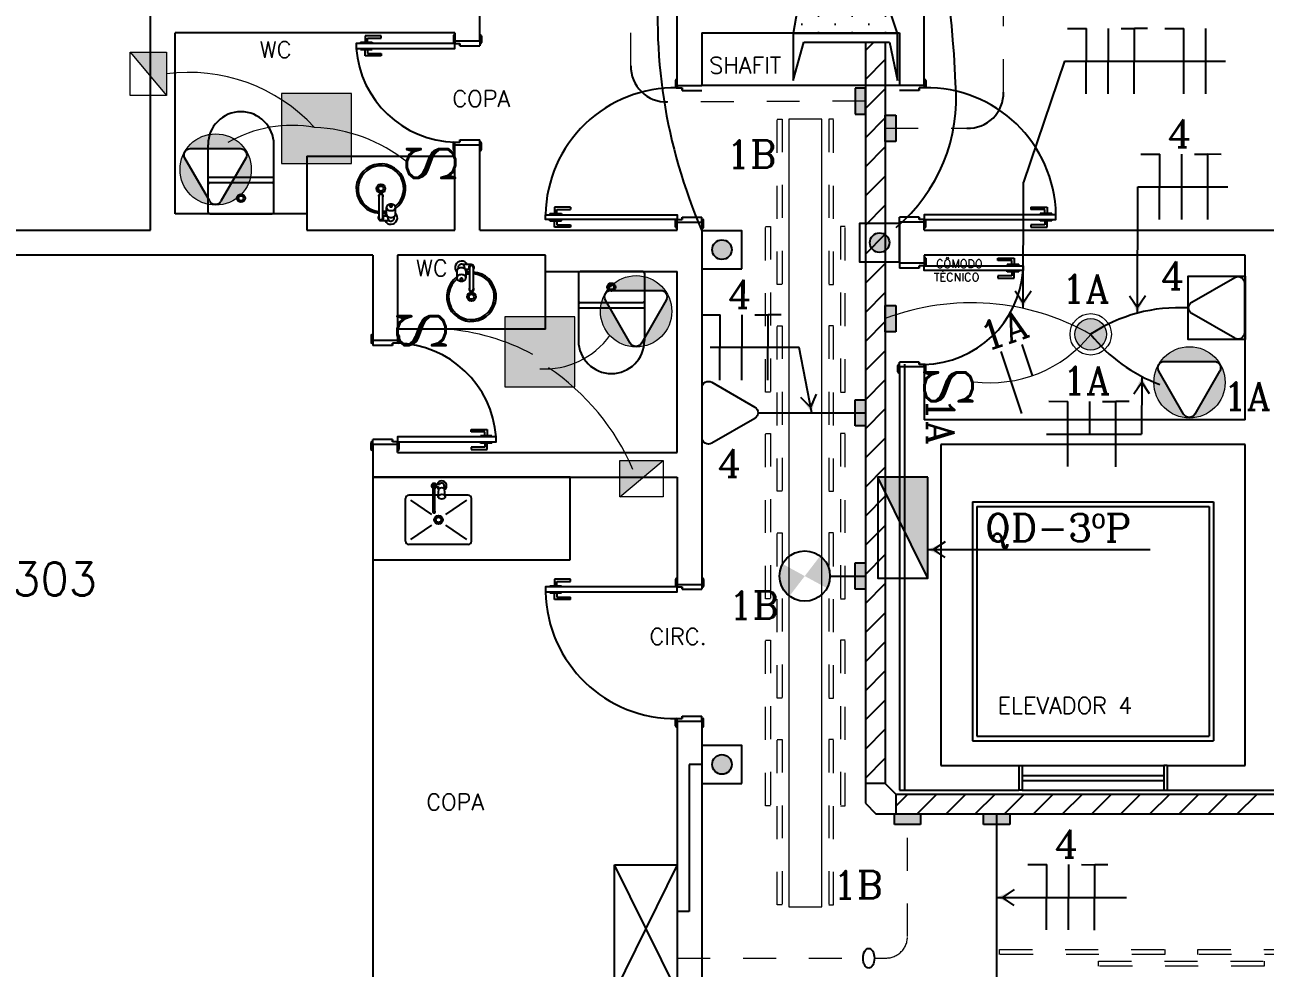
# Model space of a CAD drawing. Extents: x 544 to 914, y -40 to 56.
# Drawn here: x 550.81 to 554.577, y -4.566 to -1.702 of the extents above; entities that cross this region are included whole.
import ezdxf
from ezdxf.lldxf.tags import DXFTag

# ---------------------------------------------------------------- set-up
doc = ezdxf.new("R2010")
doc.units = 0
doc.header["$LTSCALE"] = 0.5
doc.header["$MEASUREMENT"] = 0
for name, pattern in [('CONTINU', [0]), ('DASHDOT2', [0.5, 0.25, -0.125, 0, -0.125]), ('HIDDEN', [0.375, 0.25, -0.125])]:
    doc.linetypes.add(name, pattern=pattern)
doc.layers.get('0').update_dxf_attribs({"linetype": 'CONTINUOUS'})
for name, color, linetype in [('A-01', 1, 'CONTINUOUS'), ('A-02', 2, 'CONTINUOUS'), ('A-05', 5, 'CONTINUOUS'), ('CABOS', 5, 'CONTINUOUS'), ('COZINHA', 2, 'CONTINUOUS'), ('ELE-ELETROCALHA', 250, 'CONTINUOUS'), ('ELETRODUTO', 5, 'CONTINUOUS'), ('FIAÇÃO', 15, 'CONTINUOUS'), ('INTERRUPTOR', 3, 'CONTINUOUS'), ('JANELA', 1, 'CONTINUOUS'), ('LUMINO', 3, 'CONTINUOUS'), ('PAREDE', 8, 'CONTINUOUS'), ('PORTA', 2, 'CONTINUOUS'), ('Proj', 1, 'HIDDEN'), ('REDE-ESTRUTURADA', 3, 'CONTINUOUS'), ('SAN', 2, 'CONTINUOUS'), ('SETAS', 1, 'CONTINUOUS'), ('TEL-TOMADA COAXIAL', 3, 'CONTINUOUS'), ('TEXTO', 7, 'CONTINUOUS'), ('TOMADAS', 3, 'CONTINUOUS'), ('TUBULACAO', 5, 'CONTINUOUS'), ('Título', 3, 'CONTINUOUS')]:
    doc.layers.add(name, color=color, linetype=linetype)
doc.layers.add('Luminotécnico', color=142, linetype='CONTINUOUS', lineweight=0)
doc.styles.add('ROMANC', font='romanc.shx')
doc.styles.add('T20', font='simplex.shx', dxfattribs={"height": 0.1})
tags = doc.linetypes.add('HIDDEN2', pattern=[0.1875, 0.125, -0.0625]).pattern_tags.tags
tags[6:7] = [DXFTag(74, 4), DXFTag(75, 0), DXFTag(340, '0'), DXFTag(46, 1.0), DXFTag(50, 0.0), DXFTag(44, 0.0), DXFTag(45, 0.0)]
tags[4:5] = [DXFTag(74, 4), DXFTag(75, 0), DXFTag(340, '0'), DXFTag(46, 1.0), DXFTag(50, 0.0), DXFTag(44, 0.0), DXFTag(45, 0.0)]

# ---------------------------------------------------------------- blocks, each defined once
blk = doc.blocks.new('A')
at = {"layer": 'TOMADAS'}
blk.add_hatch(color=256, dxfattribs=at).paths.add_polyline_path([(1807.0593, -85.114, 1), (1806.9999, -85.114, 1)])
blk.add_lwpolyline([(1806.9719, -85.1745), (1807.0873, -85.1745), (1807.0873, -85.0534), (1806.9719, -85.0534)], close=True, dxfattribs=at)
blk.add_circle((1807.0296, -85.114), 0.0297, dxfattribs=at)
blk = doc.blocks.new('T')
at = {"layer": 'TOMADAS'}
for p, q in [((-55.465, 372.138), (-55.6155, 372.2249)), ((-55.6492, 372.2054), (-55.6492, 372.0316)), ((-55.6155, 372.0122), (-55.465, 372.0991))]:
    blk.add_line(p, q, dxfattribs=at)
for centre, start, end in [((-55.6267, 372.2054), 60, 180), ((-55.4762, 372.1185), 300, 60), ((-55.6267, 372.0316), 180, 300)]:
    blk.add_arc(centre, 0.0225, start, end, dxfattribs=at)

msp = doc.modelspace()

# ---------------------------------------------------------------- hatches: boundary and pattern name
at = {"layer": 'ELE-ELETROCALHA', "ltscale": 0.06}
h = msp.add_hatch(dxfattribs=at)
h.set_pattern_fill('ANSI31', color=256, scale=0.5, style=0)
h.set_pattern_definition([(45, (-911.96701, 133.78069), (-0.0441941738, 0.0441941738), [])])
h.paths.add_polyline_path([(553.3627, -4.0051), (553.4229, -4.0051), (553.4229, -1.7543), (553.3627, -1.7543)])
at = {"layer": 'ELETRODUTO', "linetype": 'DASHDOT2', "ltscale": 0.06}
for points in [[(553.3627, -1.9733), (553.3309, -1.9733), (553.3309, -1.8939), (553.3627, -1.8939)], [(553.4229, -2.0557), (553.4546, -2.0557), (553.4546, -1.9763), (553.4229, -1.9763)], [(553.4229, -2.6336), (553.4546, -2.6336), (553.4546, -2.5542), (553.4229, -2.5542)], [(553.3309, -2.9195), (553.3627, -2.9195), (553.3627, -2.84), (553.3309, -2.84)], [(553.3309, -3.4153), (553.3627, -3.4153), (553.3627, -3.3358), (553.3309, -3.3358)], [(553.53, -4.1294), (553.53, -4.0977), (553.4505, -4.0977), (553.4505, -4.1294)], [(553.8008, -4.1294), (553.8008, -4.0977), (553.7214, -4.0977), (553.7214, -4.1294)]]:
    msp.add_hatch(color=256, dxfattribs=at).paths.add_polyline_path(points)
at = {"layer": 'LUMINO'}
msp.add_hatch(color=256, dxfattribs=at).paths.add_polyline_path([(553.5517, -3.3822), (553.5517, -3.0752), (553.3999, -3.0752)])
h = msp.add_hatch(color=256, dxfattribs=at)
h.paths.add_polyline_path([(553.2249, -3.3148), (553.1783, -3.3756), (553.2456, -3.4121, 0.124965), (553.2549, -3.3756, 0.233353)])
h.paths.add_polyline_path([(553.1318, -3.4363), (553.1783, -3.3756), (553.111, -3.339, 0.124965), (553.1018, -3.3756, 0.233353)])
at = {"layer": 'Luminotécnico'}
for points in [[(551.2398, -1.9165), (551.2398, -1.785), (551.1297, -1.785)], [(551.5897, -1.9105), (551.5897, -2.1225), (551.8017, -2.1225), (551.8017, -1.9105)], [(552.2677, -2.5885), (552.2677, -2.8006), (552.4798, -2.8006), (552.4798, -2.5885)], [(554.0466, -2.6893, 1), (554.0466, -2.5939, 1)], [(552.7479, -3.0248), (552.6164, -3.0248), (552.6164, -3.1349)]]:
    msp.add_hatch(color=3, dxfattribs=at).paths.add_polyline_path(points)
at = {"layer": 'Luminotécnico', "linetype": 'CONTINU'}
h = msp.add_hatch(color=3, dxfattribs=at)
h.paths.add_polyline_path([(551.281, -2.1412, 1), (551.4975, -2.1412, 1)])
h.paths.add_polyline_path([(551.4639, -2.0776, -0.57735), (551.4808, -2.1069), (551.4053, -2.2378, -0.57735), (551.3714, -2.2378), (551.2958, -2.1069, -0.57735), (551.3128, -2.0776)], flags=16)
h = msp.add_hatch(color=3, dxfattribs=at)
h.paths.add_polyline_path([(552.5579, -2.5718, 1), (552.7745, -2.5718, 1)])
h.paths.add_polyline_path([(552.7409, -2.5081, -0.57735), (552.7578, -2.5374), (552.6822, -2.6683, -0.57735), (552.6484, -2.6683), (552.5728, -2.5374, -0.57735), (552.5897, -2.5081)], flags=16)
h = msp.add_hatch(color=3, dxfattribs=at)
h.paths.add_polyline_path([(554.2384, -2.7875, 1), (554.4549, -2.7875, 1)])
h.paths.add_polyline_path([(554.4213, -2.7239, -0.57735), (554.4382, -2.7532), (554.3627, -2.8841, -0.57735), (554.3288, -2.8841), (554.2532, -2.7532, -0.57735), (554.2702, -2.7239)], flags=16)
at = {"layer": 'TEL-TOMADA COAXIAL', "linetype": 'DASHDOT2', "ltscale": 0.06}
h = msp.add_hatch(dxfattribs=at)
h.set_pattern_fill('DOTS', color=256, scale=0.032, angle=270, style=0)
h.set_pattern_definition([(270, (306.128993, 414.275715), (0.0508, -0.0254), [0, -0.0508])])
h.paths.add_polyline_path([(553.143, -1.7285), (553.4604, -1.7285), (553.3258, -1.3261), (553.4774, -1.3616), (553.1663, -1.1219), (553.1492, -1.4581), (553.2032, -1.3844)])
at = {"layer": 'TOMADAS'}
msp.add_hatch(color=256, dxfattribs=at).paths.add_polyline_path([(553.4056, -2.3336, 1), (553.4056, -2.393, 1)])
msp.add_hatch(color=256, dxfattribs=at).paths.add_polyline_path([(553.4056, -2.3336, 1), (553.4056, -2.393, 1)])

# ---------------------------------------------------------------- linework, layer by layer
at = {"color": 3}
msp.add_lwpolyline([(554.5161, -2.4655), (554.5161, -2.6578), (554.3431, -2.6578), (554.3431, -2.4655)], close=True, dxfattribs=at)
at = {"layer": 'A-01', "color": 9}
msp.add_line((551.8661, -3.0758), (551.8661, -4.6558), dxfattribs=at)
at = {"layer": 'A-02', "color": 9}
for p, q in [((553.6874, -3.1502), (553.6874, -3.8758)), ((553.6874, -3.1502), (554.4199, -3.1502)), ((553.7012, -3.1641), (553.7012, -3.8619)), ((553.7012, -3.1641), (554.406, -3.1641)), ((554.406, -3.1641), (554.406, -3.8619)), ((554.4199, -3.1502), (554.4199, -3.8758)), ((553.6874, -3.8758), (554.4199, -3.8758)), ((553.7012, -3.8619), (554.406, -3.8619))]:
    msp.add_line(p, q, dxfattribs=at)
at = {"layer": 'A-05', "color": 4}
for p, q in [((551.1911, -2.3258), (551.1911, -1.6508)), ((552.1911, -1.7508), (552.1911, -1.6508)), ((552.7911, -1.8858), (552.7911, -1.6508)), ((553.5411, -1.8858), (553.5411, -1.6508)), ((551.2661, -2.2758), (551.2661, -1.7258)), ((552.1161, -1.7258), (551.2661, -1.7258)), ((552.1161, -1.7258), (552.1161, -1.7508)), ((552.1161, -1.7508), (552.1161, -1.7258)), ((552.8661, -1.7258), (553.4661, -1.7258)), ((552.8661, -1.7258), (552.8661, -1.8858)), ((553.4661, -1.7258), (553.4661, -1.8858)), ((552.1161, -1.7508), (552.1911, -1.7508)), ((552.7911, -1.8858), (552.8661, -1.8858)), ((553.5411, -1.8858), (553.4661, -1.8858)), ((552.1161, -2.0658), (552.1911, -2.0658)), ((552.1161, -2.3258), (552.1161, -2.0658)), ((552.1911, -2.3258), (552.1911, -2.0658)), ((551.6661, -2.2758), (551.2661, -2.2758)), ((551.6661, -2.2758), (551.6661, -2.3258)), ((549.2861, -2.3258), (551.1911, -2.3258)), ((551.6661, -2.3258), (552.1161, -2.3258)), ((551.6661, -2.3258), (552.1161, -2.3258)), ((552.1911, -2.3258), (552.7911, -2.3258)), ((552.7911, -2.3008), (552.8661, -2.3008)), ((552.7911, -2.3258), (552.7911, -2.3008)), ((552.8661, -2.3008), (552.8661, -3.4008)), ((553.5411, -2.3008), (553.4661, -2.3008)), ((553.4661, -2.3008), (553.4661, -2.4258)), ((553.5411, -2.3258), (553.5411, -2.3008)), ((553.5411, -2.3258), (554.6411, -2.3258)), ((551.8661, -2.4008), (550.5786, -2.4008)), ((551.8661, -2.4008), (551.8661, -2.6608)), ((551.9411, -2.4008), (551.9411, -2.6608)), ((552.3911, -2.4008), (551.9411, -2.4008)), ((552.3911, -2.4008), (551.9411, -2.4008)), ((552.3911, -2.4508), (552.3911, -2.4008)), ((554.5161, -2.4008), (553.5411, -2.4008)), ((553.5411, -2.4008), (553.5411, -2.4258)), ((554.5161, -2.9008), (554.5161, -2.4008)), ((553.5411, -2.4258), (553.4661, -2.4258)), ((552.3911, -2.4508), (552.7911, -2.4508)), ((552.7911, -3.0008), (552.7911, -2.4508)), ((551.9411, -2.6608), (551.8661, -2.6608)), ((553.5411, -2.7408), (553.4661, -2.7408)), ((553.4661, -2.7408), (553.4661, -4.0258)), ((553.5411, -2.7408), (553.5411, -2.9008)), ((553.4661, -2.9008), (553.4661, -2.9008)), ((554.5161, -2.9008), (553.5411, -2.9008)), ((551.9411, -2.9758), (551.8661, -2.9758)), ((551.8661, -2.9758), (551.8661, -3.0758)), ((551.9411, -3.0008), (551.9411, -2.9758)), ((551.9411, -2.9758), (551.9411, -3.0008)), ((553.5911, -2.9758), (553.5911, -3.9508)), ((554.5161, -2.9758), (553.5911, -2.9758)), ((554.5161, -3.9508), (554.5161, -2.9758)), ((551.9411, -3.0008), (552.7911, -3.0008)), ((551.8661, -3.0758), (552.7911, -3.0758)), ((552.7911, -3.0758), (552.7911, -3.4008)), ((552.7911, -3.4008), (552.8661, -3.4008)), ((552.7911, -3.8158), (552.8661, -3.8158)), ((552.7911, -3.8158), (552.7911, -4.6558)), ((552.8661, -3.8158), (552.8661, -4.6558)), ((553.5911, -3.9508), (553.8286, -3.9508)), ((553.8286, -3.9508), (553.8286, -4.0258)), ((554.2786, -3.9508), (554.2786, -4.0258)), ((554.2786, -3.9508), (554.5161, -3.9508)), ((553.4661, -4.0258), (553.8286, -4.0258)), ((554.2786, -4.0258), (554.8286, -4.0258))]:
    msp.add_line(p, q, dxfattribs=at)
at = {"layer": 'A-05'}
msp.add_line((553.4815, -2.8928), (553.4815, -2.8928), dxfattribs=at)
at = {"layer": 'CABOS', "linetype": 'HIDDEN2', "ltscale": 2}
for centre, radius, start, end in [((550.8391, -1.9765), 2.7986, 2.011, 30.375), ((554.3453, -1.6808), 1.6141, 173.9246, 203.5957), ((553.1247, -1.9248), 0.5134, 310.1985, 5.1958)]:
    msp.add_arc(centre, radius, start, end, dxfattribs=at)
at = {"layer": 'COZINHA', "color": 9}
for p, q in [((553.4661, -1.8858), (552.8661, -1.8858)), ((551.8661, -3.0758), (551.8661, -3.3258)), ((552.4661, -3.0758), (551.8661, -3.0758)), ((552.4661, -3.3258), (552.4661, -3.0758)), ((552.05, -3.1745), (552.05, -3.1017)), ((552.0551, -3.1745), (552.0551, -3.1017)), ((552.0693, -3.0972), (552.0584, -3.0972)), ((552.0647, -3.1057), (552.0588, -3.1057)), ((552.0653, -3.1346), (552.0674, -3.111)), ((552.0759, -3.0937), (552.0759, -3.0937)), ((552.0831, -3.1054), (552.0831, -3.1091)), ((552.0866, -3.1346), (552.0844, -3.111)), ((551.9661, -3.1799), (551.9661, -3.1399)), ((552.0504, -3.1299), (551.9761, -3.1299)), ((551.9811, -3.1449), (552.0448, -3.1884)), ((552.0657, -3.1299), (552.0547, -3.1299)), ((552.1561, -3.1299), (552.0861, -3.1299)), ((552.1511, -3.1449), (552.0875, -3.1884)), ((552.1661, -3.1799), (552.1661, -3.1399)), ((551.9661, -3.2699), (551.9661, -3.1799)), ((552.05, -3.1801), (552.05, -3.1745)), ((552.0551, -3.1801), (552.0551, -3.1745)), ((552.1661, -3.2699), (552.1661, -3.1799)), ((552.0448, -3.2214), (551.9811, -3.2649)), ((552.0875, -3.2214), (552.1511, -3.2649)), ((552.1561, -3.2799), (551.9761, -3.2799)), ((551.8661, -3.3258), (552.4661, -3.3258))]:
    msp.add_line(p, q, dxfattribs=at)
msp.add_lwpolyline([(552.0674, -3.111), (552.0679, -3.1097), (552.0699, -3.1082), (552.0725, -3.1074), (552.0759, -3.1071), (552.0794, -3.1074), (552.0819, -3.1082), (552.0839, -3.1097), (552.0844, -3.111)], dxfattribs=at)
msp.add_lwpolyline([(552.0866, -3.1346), (552.0858, -3.1372), (552.0834, -3.1397), (552.0802, -3.1413), (552.0759, -3.1418), (552.0717, -3.1413), (552.0684, -3.1397), (552.066, -3.1372), (552.0653, -3.1346), (552.066, -3.132), (552.0684, -3.1295), (552.0717, -3.1279), (552.0759, -3.1273), (552.0802, -3.1279), (552.0834, -3.1295), (552.0858, -3.132)], close=True, dxfattribs=at)
for radius in [0.0133, 0.00813]:
    msp.add_circle((552.0661, -3.2049), radius, dxfattribs=at)
for centre, radius, start, end in [((552.0759, -3.1017), 0.0148, 306.1705, 162.2568), ((552.0525, -3.1017), 0.0074, 290.161, 249.839), ((552.0525, -3.1017), 0.00255, 0.0037, 179.9963), ((552.0759, -3.1017), 0.0148, 195.5373, 233.9987), ((552.0647, -3.1099), 0.00425, 12.8285, 90), ((552.0759, -3.1017), 0.00804, 332.7367, 145.7375), ((551.9761, -3.1399), 0.01, 90, 180), ((552.1561, -3.1399), 0.01, 0, 90), ((552.0525, -3.1801), 0.00376, 132.6559, 47.3441), ((552.0525, -3.1801), 0.00255, 179.9935, 0.0065), ((551.9761, -3.2699), 0.01, 180, 270), ((552.1561, -3.2699), 0.01, 270, 0)]:
    msp.add_arc(centre, radius, start, end, dxfattribs=at)
at = {"layer": 'ELE-ELETROCALHA', "ltscale": 0.06}
for p, q in [((553.3627, -1.7543), (553.3627, -4.0653)), ((553.4229, -1.7543), (553.4229, -4.0051)), ((553.4229, -4.0051), (553.3627, -4.0051)), ((553.4229, -4.0051), (553.4547, -4.0375)), ((553.3627, -4.0653), (553.3945, -4.0977)), ((553.4547, -4.0375), (556.6316, -4.0375)), ((553.4547, -4.0375), (553.4547, -4.0977)), ((553.4547, -4.0738), (553.4911, -4.0375)), ((553.5193, -4.0977), (553.5795, -4.0375)), ((553.6077, -4.0977), (553.6679, -4.0375)), ((553.696, -4.0977), (553.7562, -4.0375)), ((553.7844, -4.0977), (553.8446, -4.0375)), ((553.8728, -4.0977), (553.933, -4.0375)), ((553.9612, -4.0977), (554.0214, -4.0375)), ((554.0496, -4.0977), (554.1098, -4.0375)), ((554.138, -4.0977), (554.1982, -4.0375)), ((554.2264, -4.0977), (554.2866, -4.0375)), ((554.3148, -4.0977), (554.375, -4.0375)), ((554.4031, -4.0977), (554.4633, -4.0375)), ((554.4915, -4.0977), (554.5517, -4.0375)), ((553.3945, -4.0977), (556.6316, -4.0977))]:
    msp.add_line(p, q, dxfattribs=at)
at = {"layer": 'ELE-ELETROCALHA', "color": 5, "linetype": 'CONTINU'}
for p, q in [((553.2549, -3.3756), (553.3627, -3.3756)), ((553.7611, -4.9062), (553.7611, -4.0977))]:
    msp.add_line(p, q, dxfattribs=at)
for centre, radius, start, end in [((552.7582, -1.828), 0.1082, 178.9006, 271.584), ((553.6743, -1.9084), 0.1077, 268.1536, 1.208), ((554.3143, -3.045), 0.4842, 86.5928, 123.5786), ((554.422, -2.3437), 0.4793, 218.437, 249.8537)]:
    msp.add_arc(centre, radius, start, end, dxfattribs=at)
at = {"layer": 'ELETRODUTO', "linetype": 'DASHDOT2', "ltscale": 0.06}
for points in [[(553.3309, -1.8939), (553.3309, -1.9733), (553.3627, -1.9733), (553.3627, -1.8939)], [(553.4546, -1.9763), (553.4546, -2.0557), (553.4229, -2.0557), (553.4229, -1.9763)], [(553.4546, -2.5542), (553.4546, -2.6336), (553.4229, -2.6336), (553.4229, -2.5542)], [(553.3627, -2.84), (553.3627, -2.9195), (553.3309, -2.9195), (553.3309, -2.84)], [(553.3627, -3.3358), (553.3627, -3.4153), (553.3309, -3.4153), (553.3309, -3.3358)], [(553.4505, -4.0977), (553.53, -4.0977), (553.53, -4.1294), (553.4505, -4.1294)], [(553.7214, -4.0977), (553.8008, -4.0977), (553.8008, -4.1294), (553.7214, -4.1294)]]:
    msp.add_lwpolyline(points, close=True, dxfattribs=at)
at = {"layer": 'FIAÇÃO'}
for p, q in [((553.9761, -1.7126), (554.0335, -1.7127)), ((554.0332, -1.911), (554.0335, -1.7127)), ((554.1, -1.9111), (554.1003, -1.7128)), ((554.1392, -1.7129), (554.1794, -1.7129)), ((554.1791, -1.9112), (554.1794, -1.7129)), ((554.2196, -1.713), (554.1794, -1.7129)), ((554.2719, -1.7126), (554.3294, -1.7127)), ((554.3291, -1.911), (554.3294, -1.7127)), ((554.3959, -1.9111), (554.3962, -1.7128)), ((554.1989, -2.0948), (554.2563, -2.0949)), ((554.256, -2.2932), (554.2563, -2.0949)), ((554.3229, -2.2933), (554.3231, -2.095)), ((554.362, -2.0951), (554.4022, -2.0951)), ((554.402, -2.2934), (554.4022, -2.0951)), ((554.4424, -2.0952), (554.4022, -2.0951)), ((552.8635, -2.5824), (552.9209, -2.5825)), ((552.9206, -2.7808), (552.9209, -2.5825)), ((552.9875, -2.7809), (552.9877, -2.5826)), ((553.0266, -2.5826), (553.0668, -2.5827)), ((553.0666, -2.781), (553.0668, -2.5827)), ((553.107, -2.5828), (553.0668, -2.5827)), ((553.8697, -2.7669), (553.8382, -2.6729)), ((553.8379, -2.8822), (553.7749, -2.6942)), ((553.9197, -2.845), (553.9771, -2.8451)), ((553.9769, -3.0434), (553.9771, -2.8451)), ((554.0438, -2.9443), (554.0439, -2.8452)), ((554.0829, -2.8453), (554.123, -2.8453)), ((554.1228, -3.0436), (554.123, -2.8453)), ((554.1632, -2.8454), (554.123, -2.8453)), ((553.8556, -4.2516), (553.913, -4.2517)), ((553.9127, -4.45), (553.913, -4.2517)), ((553.9795, -4.4501), (553.9798, -4.2518)), ((554.0187, -4.2518), (554.0589, -4.2519)), ((554.0586, -4.4502), (554.0589, -4.2519)), ((554.0991, -4.2519), (554.0589, -4.2519))]:
    msp.add_line(p, q, dxfattribs=at)
at = {"layer": 'JANELA', "color": 9}
for p, q in [((553.8286, -3.9508), (553.8386, -3.9508)), ((553.8386, -3.9508), (553.8386, -4.0258)), ((553.8386, -3.9508), (554.2686, -3.9508)), ((554.2686, -3.9508), (554.2686, -4.0258)), ((554.2786, -3.9508), (554.2686, -3.9508)), ((553.8386, -3.9808), (554.2686, -3.9808)), ((553.8386, -4.0258), (553.8286, -4.0258)), ((553.8386, -3.9958), (554.2686, -3.9958)), ((553.8386, -4.0258), (554.2686, -4.0258)), ((554.2686, -4.0258), (554.2786, -4.0258))]:
    msp.add_line(p, q, dxfattribs=at)
at = {"layer": 'LUMINO'}
msp.add_line((553.5517, -3.3822), (553.3999, -3.0752), dxfattribs=at)
msp.add_lwpolyline([(553.5517, -3.0752), (553.3999, -3.0752), (553.3999, -3.3822), (553.5517, -3.3822)], close=True, dxfattribs=at)
msp.add_circle((553.1783, -3.3756), 0.0766, dxfattribs=at)
at = {"layer": 'Luminotécnico', "color": 3}
for p, q in [((551.1297, -1.785), (551.2398, -1.9165)), ((552.6164, -3.1349), (552.7479, -3.0248))]:
    msp.add_line(p, q, dxfattribs=at)
for points in [[(551.1297, -1.9165), (551.1297, -1.785), (551.2398, -1.785), (551.2398, -1.9165)], [(551.8017, -2.1225), (551.8017, -1.9105), (551.5897, -1.9105), (551.5897, -2.1225)], [(552.4798, -2.8006), (552.4798, -2.5885), (552.2677, -2.5885), (552.2677, -2.8006)], [(552.7479, -3.1349), (552.6164, -3.1349), (552.6164, -3.0248), (552.7479, -3.0248)]]:
    msp.add_lwpolyline(points, close=True, dxfattribs=at)
at = {"layer": 'Luminotécnico', "color": 9, "linetype": 'HIDDEN', "ltscale": 0.05}
for points in [[(553.0942, -2.4905), (553.0942, -1.9882), (553.1093, -1.9882), (553.1093, -2.4905)], [(553.266, -2.4905), (553.266, -1.9882), (553.2509, -1.9882), (553.2509, -2.4905)], [(553.0588, -2.817), (553.0588, -2.3147), (553.0739, -2.3147), (553.0739, -2.817)], [(553.3014, -2.817), (553.3014, -2.3147), (553.2864, -2.3147), (553.2864, -2.817)], [(553.0942, -3.1183), (553.0942, -2.6161), (553.1093, -2.6161), (553.1093, -3.1183)], [(553.266, -3.1183), (553.266, -2.6161), (553.2509, -2.6161), (553.2509, -3.1183)], [(553.0588, -3.4448), (553.0588, -2.9425), (553.0739, -2.9425), (553.0739, -3.4448)], [(553.3014, -3.4448), (553.3014, -2.9425), (553.2864, -2.9425), (553.2864, -3.4448)], [(553.0942, -3.7462), (553.0942, -3.2439), (553.1093, -3.2439), (553.1093, -3.7462)], [(553.266, -3.7462), (553.266, -3.2439), (553.2509, -3.2439), (553.2509, -3.7462)], [(553.0588, -4.0727), (553.0588, -3.5704), (553.0739, -3.5704), (553.0739, -4.0727)], [(553.3014, -4.0727), (553.3014, -3.5704), (553.2864, -3.5704), (553.2864, -4.0727)], [(553.0942, -4.374), (553.0942, -3.8718), (553.1093, -3.8718), (553.1093, -4.374)], [(553.266, -4.374), (553.266, -3.8718), (553.2509, -3.8718), (553.2509, -4.374)], [(553.7695, -4.5093), (554.2717, -4.5093), (554.2717, -4.5244), (553.7695, -4.5244)], [(554.3722, -4.5093), (554.8745, -4.5093), (554.8745, -4.5244), (554.3722, -4.5244)], [(554.0708, -4.5447), (554.5731, -4.5447), (554.5731, -4.5598), (554.0708, -4.5598)]]:
    msp.add_lwpolyline(points, close=True, dxfattribs=at)
at = {"layer": 'Luminotécnico', "color": 3, "linetype": 'CONTINU', "ltscale": 0.05}
msp.add_lwpolyline([(553.1299, -1.9887), (553.1299, -4.3795), (553.2304, -4.3795), (553.2304, -1.9887)], close=True, dxfattribs=at)
at = {"layer": 'Luminotécnico', "color": 3, "linetype": 'CONTINU'}
for centre in [(551.3893, -2.1412), (552.6662, -2.5718), (554.3466, -2.7875)]:
    msp.add_circle(centre, 0.1083, dxfattribs=at)
at = {"layer": 'Luminotécnico', "color": 3}
for radius in [0.0628, 0.0477]:
    msp.add_circle((554.0466, -2.6416), radius, dxfattribs=at)
at = {"layer": 'Luminotécnico', "color": 5, "linetype": 'CONTINU'}
for centre, radius, start, end in [((551.3077, -2.3667), 0.5204, 42.7887, 97.5004), ((551.6216, -2.3961), 0.3889, 79.9314, 120.1095), ((551.6681, -2.4987), 0.4859, 51.61, 87.4639), ((553.684, -3.2805), 0.7345, 60.4262, 110.827), ((552.0379, -3.2921), 0.6682, 61.8709, 85.7482), ((552.3881, -2.5027), 0.2441, 266.5309, 324.346), ((553.7414, -2.3983), 0.3903, 262.6089, 321.4273), ((552.0063, -3.3309), 0.7075, 23.1898, 56.1923)]:
    msp.add_arc(centre, radius, start, end, dxfattribs=at)
at = {"layer": 'PAREDE'}
msp.add_line((553.4815, -2.732), (553.4815, -4.0229), dxfattribs=at)
at = {"layer": 'PORTA', "color": 9}
for p, q in [((551.8291, -1.7548), (551.8641, -1.7548)), ((551.8291, -1.7548), (551.8291, -1.7583)), ((551.8921, -1.7353), (551.8431, -1.7353)), ((551.8431, -1.7353), (551.8431, -1.7548)), ((551.8501, -1.7548), (551.8501, -1.7423)), ((551.8501, -1.7423), (551.8851, -1.7423)), ((551.8641, -1.7548), (551.8641, -1.7583)), ((551.8851, -1.7423), (551.8851, -1.7423)), ((551.8851, -1.7423), (551.8921, -1.7423)), ((551.8921, -1.7423), (551.8921, -1.7353)), ((552.1111, -1.7358), (552.1111, -1.7558)), ((552.1136, -1.7333), (552.1161, -1.7333)), ((552.1161, -1.7508), (552.1161, -1.7583)), ((552.1161, -1.7583), (552.1311, -1.7583)), ((552.1311, -1.7583), (552.1311, -1.7658)), ((552.1311, -1.7658), (552.1311, -1.7583)), ((552.1311, -1.7658), (552.1911, -1.7658)), ((552.1911, -1.7333), (552.1936, -1.7333)), ((552.1911, -1.7333), (552.1911, -1.7333)), ((552.1911, -1.7508), (552.1911, -1.7658)), ((552.1911, -1.7583), (552.1936, -1.7583)), ((552.1961, -1.7358), (552.1961, -1.7558)), ((551.8291, -1.7768), (551.8291, -1.7733)), ((551.8291, -1.7768), (551.8641, -1.7768)), ((551.8431, -1.7963), (551.8431, -1.7768)), ((551.8921, -1.7963), (551.8431, -1.7963)), ((551.8501, -1.7768), (551.8501, -1.7893)), ((551.8501, -1.7893), (551.8851, -1.7893)), ((551.8641, -1.7768), (551.8641, -1.7733)), ((551.8851, -1.7893), (551.8921, -1.7893)), ((551.8851, -1.7893), (551.8851, -1.7893)), ((551.8921, -1.7893), (551.8921, -1.7963)), ((552.7861, -1.8708), (552.7861, -1.8908)), ((552.7886, -1.8683), (552.7911, -1.8683)), ((553.5436, -1.8683), (553.5411, -1.8683)), ((553.5461, -1.8708), (553.5461, -1.8908)), ((552.7886, -1.8933), (552.7911, -1.8933)), ((552.7911, -1.8858), (552.7911, -1.8933)), ((552.7911, -1.8933), (552.8061, -1.8933)), ((552.8061, -1.9008), (552.8061, -1.8933)), ((552.8061, -1.8933), (552.8061, -1.9008)), ((552.8061, -1.9008), (552.8661, -1.9008)), ((553.5261, -1.9008), (553.4661, -1.9008)), ((553.5411, -1.8933), (553.5261, -1.8933)), ((553.5261, -1.9008), (553.5261, -1.8933)), ((553.5261, -1.8933), (553.5261, -1.9008)), ((553.5411, -1.8858), (553.5411, -1.8933)), ((553.5436, -1.8933), (553.5411, -1.8933)), ((552.1111, -2.0808), (552.1111, -2.0608)), ((552.1136, -2.0583), (552.1161, -2.0583)), ((552.1161, -2.0583), (552.1311, -2.0583)), ((552.1161, -2.0658), (552.1161, -2.0583)), ((552.1311, -2.0508), (552.1911, -2.0508)), ((552.1311, -2.0508), (552.1311, -2.0583)), ((552.1311, -2.0583), (552.1311, -2.0508)), ((552.1911, -2.0658), (552.1911, -2.0508)), ((552.1911, -2.0583), (552.1936, -2.0583)), ((552.1961, -2.0808), (552.1961, -2.0608)), ((552.1136, -2.0833), (552.1161, -2.0833)), ((552.1911, -2.0833), (552.1911, -2.0833)), ((552.1911, -2.0833), (552.1936, -2.0833)), ((552.4671, -2.2553), (552.4181, -2.2553)), ((552.4181, -2.2553), (552.4181, -2.2748)), ((552.4671, -2.2553), (552.4671, -2.2623)), ((553.8651, -2.2553), (553.8651, -2.2623)), ((553.8651, -2.2553), (553.9141, -2.2553)), ((553.9141, -2.2553), (553.9141, -2.2748)), ((552.4041, -2.2748), (552.4041, -2.2783)), ((552.4041, -2.2748), (552.4391, -2.2748)), ((552.4041, -2.2968), (552.4041, -2.2933)), ((552.4041, -2.2968), (552.4391, -2.2968)), ((552.4181, -2.3163), (552.4181, -2.2968)), ((552.4251, -2.2623), (552.4601, -2.2623)), ((552.4251, -2.2748), (552.4251, -2.2623)), ((552.4251, -2.2968), (552.4251, -2.3093)), ((552.4391, -2.2748), (552.4391, -2.2783)), ((552.4391, -2.2968), (552.4391, -2.2933)), ((552.4601, -2.2623), (552.4671, -2.2623)), ((552.4601, -2.2623), (552.4601, -2.2623)), ((552.7861, -2.3158), (552.7861, -2.2958)), ((552.7911, -2.3008), (552.7911, -2.2933)), ((552.7911, -2.2933), (552.8061, -2.2933)), ((552.8061, -2.2858), (552.8661, -2.2858)), ((552.8061, -2.2933), (552.8061, -2.2858)), ((552.8061, -2.2858), (552.8061, -2.2933)), ((552.8661, -2.3008), (552.8661, -2.2858)), ((552.8661, -2.2933), (552.8686, -2.2933)), ((552.8711, -2.3158), (552.8711, -2.2958)), ((553.5261, -2.2858), (553.4661, -2.2858)), ((553.4661, -2.3008), (553.4661, -2.2858)), ((553.5261, -2.2933), (553.5261, -2.2858)), ((553.5261, -2.2858), (553.5261, -2.2933)), ((553.5411, -2.2933), (553.5261, -2.2933)), ((553.5411, -2.3008), (553.5411, -2.2933)), ((553.5461, -2.3158), (553.5461, -2.2958)), ((553.8721, -2.2623), (553.8651, -2.2623)), ((553.8721, -2.2623), (553.8721, -2.2623)), ((553.9071, -2.2623), (553.8721, -2.2623)), ((553.8931, -2.2748), (553.8931, -2.2783)), ((553.9281, -2.2748), (553.8931, -2.2748)), ((553.8931, -2.2968), (553.8931, -2.2933)), ((553.9281, -2.2968), (553.8931, -2.2968)), ((553.9071, -2.2748), (553.9071, -2.2623)), ((553.9071, -2.2968), (553.9071, -2.3093)), ((553.9141, -2.3163), (553.9141, -2.2968)), ((553.9281, -2.2748), (553.9281, -2.2783)), ((553.9281, -2.2968), (553.9281, -2.2933)), ((552.4671, -2.3163), (552.4181, -2.3163)), ((552.4251, -2.3093), (552.4601, -2.3093)), ((552.4601, -2.3093), (552.4601, -2.3093)), ((552.4601, -2.3093), (552.4671, -2.3093)), ((552.4671, -2.3093), (552.4671, -2.3163)), ((552.7886, -2.3183), (552.7911, -2.3183)), ((552.8661, -2.3183), (552.8686, -2.3183)), ((552.8661, -2.3183), (552.8661, -2.3183)), ((553.5436, -2.3183), (553.5411, -2.3183)), ((553.8721, -2.3093), (553.8651, -2.3093)), ((553.8651, -2.3093), (553.8651, -2.3163)), ((553.8651, -2.3163), (553.9141, -2.3163)), ((553.9071, -2.3093), (553.8721, -2.3093)), ((553.8721, -2.3093), (553.8721, -2.3093)), ((553.5436, -2.4083), (553.5411, -2.4083)), ((553.7651, -2.4173), (553.7651, -2.4103)), ((553.7651, -2.4103), (553.8141, -2.4103)), ((553.8141, -2.4103), (553.8141, -2.4298)), ((552.8661, -2.4336), (552.8661, -2.4486)), ((553.4661, -2.4258), (553.4661, -2.4408)), ((553.5261, -2.4408), (553.4661, -2.4408)), ((553.5261, -2.4333), (553.5261, -2.4408)), ((553.5261, -2.4408), (553.5261, -2.4333)), ((553.5411, -2.4333), (553.5261, -2.4333)), ((553.5411, -2.4258), (553.5411, -2.4333)), ((553.5461, -2.4108), (553.5461, -2.4308)), ((553.7721, -2.4173), (553.7651, -2.4173)), ((553.8071, -2.4173), (553.7721, -2.4173)), ((553.7721, -2.4173), (553.7721, -2.4173)), ((553.8281, -2.4298), (553.7931, -2.4298)), ((553.7931, -2.4298), (553.7931, -2.4333)), ((553.7931, -2.4518), (553.7931, -2.4483)), ((553.8071, -2.4298), (553.8071, -2.4173)), ((553.8281, -2.4298), (553.8281, -2.4333)), ((553.8281, -2.4518), (553.8281, -2.4483)), ((553.7721, -2.4643), (553.7651, -2.4643)), ((553.7651, -2.4643), (553.7651, -2.4713)), ((553.7651, -2.4713), (553.8141, -2.4713)), ((553.7721, -2.4643), (553.7721, -2.4643)), ((553.8071, -2.4643), (553.7721, -2.4643)), ((553.8281, -2.4518), (553.7931, -2.4518)), ((553.8071, -2.4518), (553.8071, -2.4643)), ((553.8141, -2.4713), (553.8141, -2.4518)), ((551.8611, -2.6458), (551.8611, -2.6658)), ((551.8661, -2.6433), (551.8636, -2.6433)), ((551.8661, -2.6683), (551.8636, -2.6683)), ((551.8661, -2.6433), (551.8661, -2.6433)), ((551.8661, -2.6608), (551.8661, -2.6758)), ((551.9411, -2.6683), (551.9261, -2.6683)), ((551.9261, -2.6758), (551.9261, -2.6683)), ((551.9261, -2.6683), (551.9261, -2.6758)), ((551.9436, -2.6433), (551.9411, -2.6433)), ((551.9411, -2.6608), (551.9411, -2.6683)), ((551.9436, -2.6683), (551.9411, -2.6683)), ((551.9461, -2.6458), (551.9461, -2.6658)), ((551.9261, -2.6758), (551.8661, -2.6758)), ((553.4611, -2.7558), (553.4611, -2.7358)), ((553.4661, -2.7333), (553.4636, -2.7333)), ((553.5261, -2.7258), (553.4661, -2.7258)), ((553.4661, -2.7408), (553.4661, -2.7258)), ((553.5261, -2.7258), (553.5261, -2.7333)), ((553.5261, -2.7333), (553.5261, -2.7258)), ((553.5411, -2.7333), (553.5261, -2.7333)), ((553.5436, -2.7333), (553.5411, -2.7333)), ((553.5411, -2.7408), (553.5411, -2.7333)), ((553.5461, -2.7558), (553.5461, -2.7358)), ((553.4661, -2.7583), (553.4636, -2.7583)), ((553.4661, -2.7583), (553.4661, -2.7583)), ((553.5436, -2.7583), (553.5411, -2.7583)), ((552.1651, -2.9303), (552.2141, -2.9303)), ((552.1651, -2.9373), (552.1651, -2.9303)), ((552.1721, -2.9373), (552.1651, -2.9373)), ((552.1721, -2.9373), (552.1721, -2.9373)), ((552.2071, -2.9373), (552.1721, -2.9373)), ((552.2071, -2.9498), (552.2071, -2.9373)), ((552.2141, -2.9303), (552.2141, -2.9498)), ((551.8611, -2.9908), (551.8611, -2.9708)), ((551.8661, -2.9683), (551.8636, -2.9683)), ((551.9261, -2.9608), (551.8661, -2.9608)), ((551.8661, -2.9758), (551.8661, -2.9608)), ((551.9261, -2.9683), (551.9261, -2.9608)), ((551.9261, -2.9608), (551.9261, -2.9683)), ((551.9411, -2.9683), (551.9261, -2.9683)), ((551.9411, -2.9758), (551.9411, -2.9683)), ((551.9461, -2.9908), (551.9461, -2.9708)), ((552.1931, -2.9498), (552.1931, -2.9533)), ((552.2281, -2.9498), (552.1931, -2.9498)), ((552.1931, -2.9718), (552.1931, -2.9683)), ((552.2281, -2.9718), (552.1931, -2.9718)), ((552.2071, -2.9718), (552.2071, -2.9843)), ((552.2141, -2.9913), (552.2141, -2.9718)), ((552.2281, -2.9498), (552.2281, -2.9533)), ((552.2281, -2.9718), (552.2281, -2.9683)), ((551.8661, -2.9933), (551.8636, -2.9933)), ((551.8661, -2.9933), (551.8661, -2.9933)), ((551.9436, -2.9933), (551.9411, -2.9933)), ((552.1721, -2.9843), (552.1651, -2.9843)), ((552.1651, -2.9843), (552.1651, -2.9913)), ((552.1651, -2.9913), (552.2141, -2.9913)), ((552.2071, -2.9843), (552.1721, -2.9843)), ((552.1721, -2.9843), (552.1721, -2.9843)), ((552.4671, -3.3853), (552.4181, -3.3853)), ((552.4181, -3.3853), (552.4181, -3.4048)), ((552.4671, -3.3923), (552.4671, -3.3853)), ((552.7861, -3.3858), (552.7861, -3.4058)), ((552.7886, -3.3833), (552.7911, -3.3833)), ((552.8661, -3.3833), (552.8686, -3.3833)), ((552.8661, -3.3833), (552.8661, -3.3833)), ((552.8711, -3.3858), (552.8711, -3.4058)), ((552.4041, -3.4048), (552.4391, -3.4048)), ((552.4041, -3.4048), (552.4041, -3.4083)), ((552.4041, -3.4268), (552.4041, -3.4233)), ((552.4041, -3.4268), (552.4391, -3.4268)), ((552.4181, -3.4463), (552.4181, -3.4268)), ((552.4251, -3.4048), (552.4251, -3.3923)), ((552.4251, -3.3923), (552.4601, -3.3923)), ((552.4251, -3.4268), (552.4251, -3.4393)), ((552.4391, -3.4048), (552.4391, -3.4083)), ((552.4391, -3.4268), (552.4391, -3.4233)), ((552.4601, -3.3923), (552.4601, -3.3923)), ((552.4601, -3.3923), (552.4671, -3.3923)), ((552.7911, -3.4008), (552.7911, -3.4083)), ((552.7911, -3.4083), (552.8061, -3.4083)), ((552.8061, -3.4083), (552.8061, -3.4158)), ((552.8061, -3.4158), (552.8061, -3.4083)), ((552.8061, -3.4158), (552.8661, -3.4158)), ((552.8661, -3.4008), (552.8661, -3.4158)), ((552.8661, -3.4083), (552.8686, -3.4083)), ((552.4671, -3.4463), (552.4181, -3.4463)), ((552.4251, -3.4393), (552.4601, -3.4393)), ((552.4601, -3.4393), (552.4671, -3.4393)), ((552.4601, -3.4393), (552.4601, -3.4393)), ((552.4671, -3.4463), (552.4671, -3.4393)), ((552.8061, -3.8008), (552.8661, -3.8008)), ((552.8061, -3.8008), (552.8061, -3.8083)), ((552.8061, -3.8083), (552.8061, -3.8008)), ((552.8661, -3.8158), (552.8661, -3.8008)), ((552.7861, -3.8308), (552.7861, -3.8108)), ((552.7886, -3.8083), (552.7911, -3.8083)), ((552.7886, -3.8333), (552.7911, -3.8333)), ((552.7911, -3.8083), (552.8061, -3.8083)), ((552.7911, -3.8158), (552.7911, -3.8083)), ((552.8661, -3.8083), (552.8686, -3.8083)), ((552.8661, -3.8333), (552.8661, -3.8333)), ((552.8661, -3.8333), (552.8686, -3.8333)), ((552.8711, -3.8308), (552.8711, -3.8108))]:
    msp.add_line(p, q, dxfattribs=at)
for points in [[(552.1161, -1.7583), (551.8161, -1.7583), (551.8161, -1.7733), (552.1161, -1.7733)], [(552.7911, -2.2933), (552.3911, -2.2933), (552.3911, -2.2783), (552.7911, -2.2783)], [(553.5411, -2.2933), (553.9411, -2.2933), (553.9411, -2.2783), (553.5411, -2.2783)], [(553.5411, -2.4333), (553.8411, -2.4333), (553.8411, -2.4483), (553.5411, -2.4483)], [(551.9411, -2.9683), (552.2411, -2.9683), (552.2411, -2.9533), (551.9411, -2.9533)], [(552.7911, -3.4083), (552.3911, -3.4083), (552.3911, -3.4233), (552.7911, -3.4233)]]:
    msp.add_lwpolyline(points, close=True, dxfattribs=at)
for centre, radius, start, end in [((552.1136, -1.7358), 0.0025, 90, 180), ((552.1136, -1.7558), 0.0025, 180, 270), ((552.1936, -1.7358), 0.0025, 0, 90), ((552.1936, -1.7558), 0.0025, 270, 0), ((552.1237, -1.7499), 0.3085, 184.346, 268.5916), ((552.7886, -1.8708), 0.0025, 90, 180), ((553.5436, -1.8708), 0.0025, 0, 90), ((552.7836, -2.2858), 0.3926, 88.9053, 178.9053), ((552.7886, -1.8908), 0.0025, 180, 270), ((553.5486, -2.2858), 0.3926, 1.0947, 91.0947), ((553.5436, -1.8908), 0.0025, 270, 0), ((552.1136, -2.0608), 0.0025, 90, 180), ((552.1936, -2.0608), 0.0025, 0, 90), ((552.1136, -2.0808), 0.0025, 180, 270), ((552.1936, -2.0808), 0.0025, 270, 0), ((552.7886, -2.2958), 0.0025, 90, 180), ((552.8686, -2.2958), 0.0025, 0, 90), ((553.5436, -2.2958), 0.0025, 0, 90), ((552.7886, -2.3158), 0.0025, 180, 270), ((552.8686, -2.3158), 0.0025, 270, 0), ((553.5436, -2.3158), 0.0025, 270, 0), ((553.5436, -2.4108), 0.0025, 0, 90), ((553.5335, -2.4249), 0.3085, 271.4084, 355.654), ((553.5436, -2.4308), 0.0025, 270, 0), ((551.8636, -2.6458), 0.0025, 90, 180), ((551.8636, -2.6658), 0.0025, 180, 270), ((551.9335, -2.9767), 0.3085, 4.346, 88.5916), ((551.9436, -2.6458), 0.0025, 0, 90), ((551.9436, -2.6658), 0.0025, 270, 0), ((553.4636, -2.7358), 0.0025, 90, 180), ((553.5436, -2.7358), 0.0025, 0, 90), ((553.4636, -2.7558), 0.0025, 180, 270), ((553.5436, -2.7558), 0.0025, 270, 0), ((551.8636, -2.9708), 0.0025, 90, 180), ((551.9436, -2.9708), 0.0025, 0, 90), ((551.8636, -2.9908), 0.0025, 180, 270), ((551.9436, -2.9908), 0.0025, 270, 0), ((552.7886, -3.3858), 0.0025, 90, 180), ((552.8686, -3.3858), 0.0025, 0, 90), ((552.7836, -3.4158), 0.3926, 181.0947, 271.0947), ((552.7886, -3.4058), 0.0025, 180, 270), ((552.8686, -3.4058), 0.0025, 270, 0), ((552.7886, -3.8108), 0.0025, 90, 180), ((552.7886, -3.8308), 0.0025, 180, 270), ((552.8686, -3.8108), 0.0025, 0, 90), ((552.8686, -3.8308), 0.0025, 270, 0)]:
    msp.add_arc(centre, radius, start, end, dxfattribs=at)
at = {"layer": 'Proj', "color": 5, "linetype": 'CONTINU'}
msp.add_line((553.0363, -2.8798), (553.3627, -2.8798), dxfattribs=at)
at = {"layer": 'REDE-ESTRUTURADA'}
for p, q in [((552.7911, -4.6368), (552.6009, -4.2525)), ((552.7911, -4.2525), (552.6011, -4.6369))]:
    msp.add_line(p, q, dxfattribs=at)
msp.add_lwpolyline([(552.6009, -4.2525), (552.7911, -4.2525), (552.7911, -4.6368), (552.6009, -4.6368)], close=True, dxfattribs=at)
at = {"layer": 'SAN', "color": 9}
for p, q in [((551.3661, -2.2708), (551.3661, -2.0658)), ((551.5661, -2.2708), (551.5661, -2.0658)), ((551.6661, -2.1008), (551.6661, -2.2758)), ((551.6661, -2.1008), (552.1161, -2.1008)), ((551.3661, -2.1645), (551.5661, -2.1645)), ((551.3711, -2.1808), (551.5611, -2.1808)), ((551.8856, -2.2881), (551.8856, -2.2214)), ((551.8967, -2.2881), (551.8967, -2.2214)), ((551.9078, -2.2772), (551.9078, -2.2563)), ((551.9356, -2.2772), (551.9356, -2.2563)), ((551.3711, -2.2758), (551.5611, -2.2758)), ((551.8911, -2.2964), (551.9153, -2.2964)), ((551.8967, -2.2818), (551.9095, -2.2818)), ((551.912, -2.2881), (551.912, -2.2842)), ((551.9314, -2.2881), (551.9314, -2.2842)), ((552.1258, -2.4385), (552.1258, -2.4424)), ((552.1661, -2.4301), (552.1419, -2.4301)), ((552.1453, -2.4385), (552.1453, -2.4424)), ((552.1606, -2.4448), (552.1478, -2.4448)), ((552.1606, -2.4385), (552.1606, -2.5051)), ((552.1717, -2.4385), (552.1717, -2.5051)), ((552.1217, -2.4494), (552.1217, -2.4703)), ((552.1495, -2.4494), (552.1495, -2.4703)), ((552.3911, -2.6258), (552.3911, -2.4508)), ((552.4911, -2.4558), (552.4911, -2.6608)), ((552.6861, -2.4508), (552.4961, -2.4508)), ((552.6911, -2.4558), (552.6911, -2.6608)), ((552.6861, -2.5458), (552.4961, -2.5458)), ((552.6911, -2.5621), (552.4911, -2.5621)), ((552.3911, -2.6258), (551.9411, -2.6258))]:
    msp.add_line(p, q, dxfattribs=at)
for centre, radius in [((551.4661, -2.2283), 0.0125), ((551.4661, -2.2283), 0.0075), ((551.8911, -2.1992), 0.0133), ((551.8911, -2.1992), 0.00778), ((552.5911, -2.4983), 0.0125), ((552.1661, -2.5274), 0.0133), ((552.1661, -2.5274), 0.00778), ((552.5911, -2.4983), 0.0075)]:
    msp.add_circle(centre, radius, dxfattribs=at)
for centre, radius, start, end in [((551.4661, -2.0658), 0.1, 0, 180), ((551.8911, -2.1992), 0.075, 306.3412, 265.752), ((551.8911, -2.1992), 0.0694, 309.0073, 265.4114), ((551.3711, -2.1858), 0.005, 90, 180), ((551.5611, -2.1858), 0.005, 0, 90), ((551.8911, -2.2214), 0.00694, 323.1301, 216.8699), ((551.8911, -2.2214), 0.00556, 359.9999, 179.9999), ((551.9148, -2.2563), 0.00706, 149.6388, 180), ((551.9148, -2.2563), 0.00706, 180, 210.3612), ((551.9181, -2.2582), 0.0109, 125.2644, 149.6388), ((551.9181, -2.2544), 0.0109, 210.3612, 234.7356), ((551.9203, -2.2613), 0.0146, 106.3249, 125.2644), ((551.9217, -2.266), 0.0196, 90, 106.3249), ((551.9196, -2.2521), 0.00212, 149.6388, 180), ((551.9196, -2.2521), 0.00212, 180, 210.3612), ((551.9206, -2.2527), 0.00326, 125.2644, 149.6388), ((551.9206, -2.2516), 0.00326, 210.3612, 234.7356), ((551.9213, -2.2536), 0.00437, 106.3249, 125.2644), ((551.9213, -2.2506), 0.00437, 234.7356, 253.6751), ((551.9217, -2.2551), 0.00587, 90, 106.3249), ((551.9217, -2.2492), 0.00587, 253.6751, 270), ((551.9217, -2.266), 0.0196, 73.6751, 90), ((551.9217, -2.2551), 0.00587, 73.6751, 90), ((551.9217, -2.2492), 0.00587, 270, 286.3249), ((551.9221, -2.2536), 0.00437, 54.7356, 73.6751), ((551.9221, -2.2506), 0.00437, 286.3249, 305.2644), ((551.9227, -2.2527), 0.00326, 30.3612, 54.7356), ((551.9227, -2.2516), 0.00326, 305.2644, 329.6388), ((551.9237, -2.2521), 0.00212, 0, 30.3612), ((551.9237, -2.2521), 0.00212, 329.6388, 360), ((551.9231, -2.2613), 0.0146, 54.7356, 73.6751), ((551.9252, -2.2582), 0.0109, 30.3612, 54.7356), ((551.9252, -2.2544), 0.0109, 305.2644, 329.6388), ((551.9285, -2.2563), 0.00706, 360, 30.3612), ((551.9285, -2.2563), 0.00706, 329.6388, 360), ((551.3711, -2.2708), 0.005, 180, 270), ((551.5611, -2.2708), 0.005, 270, 0), ((551.8911, -2.2881), 0.00833, 131.8103, 48.1897), ((551.8911, -2.2881), 0.00556, 179.9998, 359.9998), ((551.8911, -2.1992), 0.0694, 274.5886, 283.8865), ((551.8911, -2.1992), 0.075, 274.248, 282.8396), ((551.9217, -2.2881), 0.0194, 135.5847, 161.1289), ((551.9217, -2.2881), 0.0194, 205.3769, 44.4153), ((551.9148, -2.2772), 0.00706, 180, 210.3612), ((551.9181, -2.2753), 0.0109, 210.3612, 234.7356), ((551.9203, -2.2513), 0.0146, 234.7356, 253.6751), ((551.9203, -2.2722), 0.0146, 234.7356, 253.6751), ((551.9217, -2.2881), 0.00972, 180, 238.9973), ((551.9153, -2.302), 0.00556, 65.38, 90), ((551.9217, -2.2465), 0.0196, 253.6751, 270), ((551.9217, -2.2674), 0.0196, 253.6751, 270), ((551.9217, -2.2881), 0.00972, 245.38, 0), ((551.9217, -2.2465), 0.0196, 270, 286.3249), ((551.9217, -2.2674), 0.0196, 270, 286.3249), ((551.9231, -2.2513), 0.0146, 286.3249, 305.2644), ((551.9231, -2.2722), 0.0146, 286.3249, 305.2644), ((551.9252, -2.2753), 0.0109, 305.2644, 329.6388), ((551.9285, -2.2772), 0.00706, 329.6388, 0), ((552.1356, -2.4385), 0.0194, 25.3769, 224.4153), ((552.1287, -2.4494), 0.00706, 149.6388, 180), ((552.132, -2.4513), 0.0109, 125.2644, 149.6388), ((552.1342, -2.4543), 0.0146, 106.3249, 125.2644), ((552.1356, -2.4385), 0.00972, 65.38, 180), ((552.1356, -2.4591), 0.0196, 90, 106.3249), ((552.1356, -2.4591), 0.0196, 73.6751, 90), ((552.1419, -2.4246), 0.00556, 245.38, 270), ((552.1356, -2.4385), 0.00972, 0, 58.9973), ((552.137, -2.4543), 0.0146, 54.7356, 73.6751), ((552.1391, -2.4513), 0.0109, 30.3612, 54.7356), ((552.1424, -2.4494), 0.00706, 360, 30.3612), ((552.1356, -2.4385), 0.0194, 315.5847, 341.1289), ((552.1661, -2.4385), 0.00833, 311.8103, 228.1897), ((552.1661, -2.4385), 0.00556, 359.9998, 179.9998), ((552.1661, -2.5274), 0.075, 126.3412, 85.752), ((552.1661, -2.5274), 0.0694, 129.0073, 85.4114), ((552.1287, -2.4703), 0.00706, 149.6388, 180), ((552.1287, -2.4703), 0.00706, 180, 210.3612), ((552.132, -2.4722), 0.0109, 125.2644, 149.6388), ((552.132, -2.4683), 0.0109, 210.3612, 234.7356), ((552.1342, -2.4752), 0.0146, 106.3249, 125.2644), ((552.1342, -2.4653), 0.0146, 234.7356, 253.6751), ((552.1356, -2.48), 0.0196, 90, 106.3249), ((552.1356, -2.4605), 0.0196, 253.6751, 270), ((552.1335, -2.4744), 0.00212, 149.6388, 180), ((552.1335, -2.4744), 0.00212, 180, 210.3612), ((552.1345, -2.475), 0.00326, 125.2644, 149.6388), ((552.1345, -2.4739), 0.00326, 210.3612, 234.7356), ((552.1351, -2.4759), 0.00437, 106.3249, 125.2644), ((552.1351, -2.4729), 0.00437, 234.7356, 253.6751), ((552.1356, -2.4774), 0.00587, 90, 106.3249), ((552.1356, -2.4715), 0.00587, 253.6751, 270), ((552.1356, -2.48), 0.0196, 73.6751, 90), ((552.1356, -2.4774), 0.00587, 73.6751, 90), ((552.1356, -2.4715), 0.00587, 270, 286.3249), ((552.1356, -2.4605), 0.0196, 270, 286.3249), ((552.136, -2.4759), 0.00437, 54.7356, 73.6751), ((552.136, -2.4729), 0.00437, 286.3249, 305.2644), ((552.1366, -2.475), 0.00326, 30.3612, 54.7356), ((552.1366, -2.4739), 0.00326, 305.2644, 329.6388), ((552.1376, -2.4744), 0.00212, 0, 30.3612), ((552.1376, -2.4744), 0.00212, 329.6388, 360), ((552.137, -2.4752), 0.0146, 54.7356, 73.6751), ((552.137, -2.4653), 0.0146, 286.3249, 305.2644), ((552.1391, -2.4722), 0.0109, 30.3612, 54.7356), ((552.1391, -2.4683), 0.0109, 305.2644, 329.6388), ((552.1424, -2.4703), 0.00706, 0, 30.3612), ((552.1424, -2.4703), 0.00706, 329.6388, 360), ((552.1661, -2.5274), 0.075, 94.248, 102.8396), ((552.1661, -2.5274), 0.0694, 94.5886, 103.8865), ((552.4961, -2.4558), 0.005, 90, 180), ((552.6861, -2.4558), 0.005, 0, 90), ((552.1661, -2.5051), 0.00694, 143.1301, 36.8699), ((552.1661, -2.5051), 0.00556, 179.9999, 359.9999), ((552.4961, -2.5408), 0.005, 180, 270), ((552.6861, -2.5408), 0.005, 270, 0), ((552.5911, -2.6608), 0.1, 180, 0)]:
    msp.add_arc(centre, radius, start, end, dxfattribs=at)
at = {"layer": 'SETAS', "color": 1}
for p, q in [((553.9666, -1.8119), (553.8422, -2.1795)), ((553.9666, -1.8119), (554.4561, -1.8119)), ((553.8411, -2.5629), (553.8422, -2.1795)), ((554.1883, -2.5775), (554.1894, -2.1941)), ((554.1894, -2.1941), (554.4627, -2.1941)), ((553.8172, -2.51), (553.8411, -2.5458)), ((553.8654, -2.5101), (553.8411, -2.5458)), ((554.1644, -2.5246), (554.1884, -2.5604)), ((554.2126, -2.5247), (554.1884, -2.5604)), ((553.1613, -2.6817), (552.8911, -2.6817)), ((553.1995, -2.8798), (553.1613, -2.6817)), ((554.1774, -2.8221), (554.2016, -2.7865)), ((554.2017, -2.7693), (554.2012, -2.9443)), ((554.2256, -2.8223), (554.2016, -2.7865)), ((553.213, -2.8233), (553.1961, -2.8629)), ((553.1657, -2.8324), (553.1961, -2.8629)), ((553.9122, -2.9443), (554.2012, -2.9443)), ((553.6046, -3.2713), (553.5688, -3.2954)), ((553.5517, -3.2954), (554.2276, -3.2954)), ((553.6045, -3.3195), (553.5688, -3.2954)), ((553.8141, -4.3274), (553.7783, -4.3513)), ((553.7611, -4.3513), (554.155, -4.352)), ((553.8139, -4.3756), (553.7783, -4.3513))]:
    msp.add_line(p, q, dxfattribs=at)
msp.add_ellipse((553.3725, -4.5361), major_axis=(0, -0.03), ratio=0.577123, dxfattribs=at)
for points in [[(553.8411, -2.5629), (553.8172, -2.51), (553.8411, -2.5458), (553.8172, -2.51)], [(553.8411, -2.5629), (553.8654, -2.5101), (553.8411, -2.5458), (553.8654, -2.5101)], [(554.1883, -2.5775), (554.1644, -2.5246), (554.1884, -2.5604), (554.1644, -2.5246)], [(554.1883, -2.5775), (554.2126, -2.5247), (554.1884, -2.5604), (554.2126, -2.5247)], [(554.2017, -2.7693), (554.1774, -2.8221), (554.2016, -2.7865), (554.1774, -2.8221)], [(554.2017, -2.7693), (554.2256, -2.8223), (554.2016, -2.7865), (554.2256, -2.8223)], [(553.1993, -2.8798), (553.213, -2.8233), (553.1961, -2.8629), (553.213, -2.8233)], [(553.1993, -2.8798), (553.1657, -2.8324), (553.1961, -2.8629), (553.1657, -2.8324)], [(553.5517, -3.2954), (553.6046, -3.2713), (553.5688, -3.2954), (553.6046, -3.2713)], [(553.5517, -3.2954), (553.6045, -3.3195), (553.5688, -3.2954), (553.6045, -3.3195)], [(553.7611, -4.3513), (553.8141, -4.3274), (553.7783, -4.3513), (553.8141, -4.3274)], [(553.7611, -4.3513), (553.8139, -4.3756), (553.7783, -4.3513), (553.8139, -4.3756)]]:
    msp.add_solid(points, dxfattribs=at)
at = {"layer": 'TEL-TOMADA COAXIAL', "ltscale": 0.03}
for p, q in [((553.4604, -1.7285), (553.143, -1.7285)), ((553.143, -1.7285), (553.143, -1.8713)), ((553.4604, -1.8713), (553.4604, -1.7285)), ((553.143, -1.8713), (553.175, -1.7543)), ((553.175, -1.7543), (553.4361, -1.7543)), ((553.4361, -1.7543), (553.4604, -1.8713))]:
    msp.add_line(p, q, dxfattribs=at)
msp.add_lwpolyline([(553.4604, -1.7285), (553.3258, -1.3261), (553.4774, -1.3616), (553.1663, -1.1219), (553.1492, -1.4581), (553.2032, -1.3844), (553.143, -1.7285)], dxfattribs=at)
at = {"layer": 'TOMADAS', "color": 5}
for p, q in [((552.8661, -3.9475), (552.8272, -3.9475)), ((552.8272, -3.9475), (552.8272, -4.3941)), ((552.8272, -4.3941), (552.7911, -4.3941))]:
    msp.add_line(p, q, dxfattribs=at)
at = {"layer": 'TOMADAS'}
msp.add_lwpolyline([(553.4661, -2.421), (553.4661, -2.3056), (553.345, -2.3056), (553.345, -2.421)], close=True, dxfattribs=at)
msp.add_lwpolyline([(553.4661, -2.421), (553.4661, -2.3056), (553.345, -2.3056), (553.345, -2.421)], close=True, dxfattribs=at)
msp.add_circle((553.4056, -2.3633), 0.0297, dxfattribs=at)
msp.add_circle((553.4056, -2.3633), 0.0297, dxfattribs=at)
at = {"layer": 'TUBULACAO', "linetype": 'DASHDOT2', "lineweight": 0, "ltscale": 0.03}
for p, q in [((552.6501, -1.8259), (552.6501, -0.4575)), ((553.782, -1.9061), (553.782, -0.4575)), ((553.3627, -1.9336), (552.7612, -1.9361)), ((553.4229, -2.016), (553.6709, -2.016)), ((553.4902, -4.4701), (553.4902, -4.0977)), ((552.7911, -4.5355), (553.4244, -4.5355))]:
    msp.add_line(p, q, dxfattribs=at)
msp.add_arc((553.4246, -4.4698), 0.0657, 269.8093, 1.162, dxfattribs=at)

# ---------------------------------------------------------------- block references
at = {"color": 3, "xscale": -0.8698205227783546, "yscale": 0.8698205227783546, "zscale": 0.8698205227783502, "rotation": 90}
for p in [(875.0647, -50.4824), (876.3416, -50.913), (878.0221, -51.1287)]:
    msp.add_blockref('T', p, dxfattribs=at)
at = {"xscale": -0.8698205227783546, "yscale": 0.8698205227783546, "zscale": 0.8698205227783502}
msp.add_blockref('T', (506.1089, -326.2376), dxfattribs=at)
at = {"xscale": -0.8698205227783546, "yscale": 0.8698205227783546, "zscale": 0.8698205227783502, "rotation": 180}
msp.add_blockref('T', (601.2711, 320.7966), dxfattribs=at)
at = {"layer": 'Proj', "color": 5, "rotation": 90}
for p in [(467.8127, -1809.4142), (467.8127, -1809.4142), (467.8127, -1810.9771), (467.8127, -1810.9771)]:
    msp.add_blockref('A', p, dxfattribs=at)

# ---------------------------------------------------------------- texts
at = {"layer": 'INTERRUPTOR', "style": 'ROMANC'}
for p in [(552.1162, -2.1854), (552.0875, -2.6934), (553.6875, -2.8635)]:
    msp.add_text('S', height=0.1461, rotation=90, dxfattribs=at).set_placement(p)
at = {"layer": 'TEXTO', "color": 250, "style": 'ROMANC'}
for s, height, rotation, p in [('4', 0.0843, 359.922, (554.2801, -2.0732)), ('1B', 0.08429, 359.9735, (552.9403, -2.1365)), ('4', 0.0843, 359.9735, (554.2593, -2.5048)), ('4', 0.0843, 359.922, (552.9447, -2.5608)), ('1A', 0.08429, 359.9735, (553.9583, -2.5447)), ('1A', 0.08429, 18.5202, (553.7274, -2.6913)), ('1A', 0.08429, 359.922, (553.9604, -2.8234)), ('1A', 0.08429, 359.9735, (554.4483, -2.8707)), ('1A', 0.08429, 269.9735, (553.549, -2.8323)), ('4', 0.0843, 359.9735, (552.9134, -3.0745)), ('QD-3ºP', 0.08429, 359.9735, (553.7252, -3.2707)), ('1B', 0.08429, 359.9735, (552.9475, -3.5058)), ('4', 0.0843, 359.922, (553.9368, -4.23)), ('1B', 0.08429, 359.9735, (553.2636, -4.3549))]:
    msp.add_text(s, height=height, rotation=rotation, dxfattribs=at).set_placement(p)
at = {"layer": 'Título', "color": 9, "style": 'T20'}
for s, height, p in [('WC', 0.05, (551.5233, -1.8022)), ('SHAFIT', 0.05, (552.8881, -1.8497)), ('COPA', 0.05, (552.1082, -1.951)), ('CÔMODO', 0.025, (553.5772, -2.4398)), ('WC', 0.05, (551.9976, -2.4655)), ('TÉCNICO', 0.025, (553.5704, -2.4805)), ('SALA 303', 0.1, (550.3902, -3.4346)), ('CIRC.', 0.05, (552.7069, -3.5841)), ('ELEVADOR 4', 0.05, (553.7639, -3.7937)), ('COPA', 0.05, (552.0288, -4.0866))]:
    msp.add_text(s, height=height, dxfattribs=at).set_placement(p)

doc.saveas('drawing.dxf')
